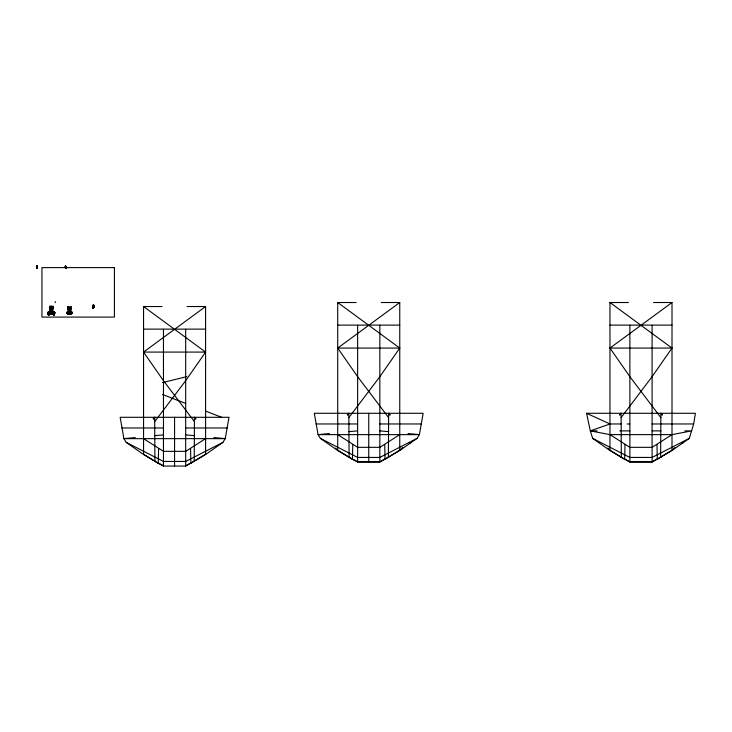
<?xml version="1.0" encoding="UTF-8"?>
<svg xmlns="http://www.w3.org/2000/svg" width="732" height="732" viewBox="0 0 732 732"><rect width="100%" height="100%" fill="white"/><g stroke="black" fill="none" stroke-linecap="round" stroke-linejoin="round"><path stroke-width="1.1" d="M53.226 313.488L54.104 315.208L54.863 312.5L53.463 311.914L53.948 315.254L54.891 312.839L53.491 312.491M65.468 265.945L65.688 268.415L65.422 266.018L65.056 267.5L65.88 266.164L65.67 268.452L65.468 265.945L65.88 266.164M36.692 266.164L36.902 268.452L36.737 266L36.765 266.485C38.128 266.274 36.481 270.483 36.692 266.164L37.103 265.945L36.637 267.866L37.149 266.018L37.222 268.342L36.737 266L36.682 268.141L37.149 266.018L36.719 267.885M52.283 311.869C53.683 315.327 49.273 314.577 48.477 312.482L48.77 311.923L49.218 312.317M49.73 312.408L50.728 314.293L50.728 307.467M68.652 313.625C68.616 315.712 72.614 313.772 72.175 312.07L66.731 312.07C66.731 314.129 69.943 315.474 68.46 312.07L67.902 312.601M158.588 448.487L158.268 463.292L163.465 466.055L185.681 466.055L205.591 454.517L222.903 442.393L225.236 438.651L228.988 417.295L120.158 417.295L123.909 438.651L126.233 442.393L143.554 454.517L158.268 463.292L154.626 461.059L154.919 461.508L154.672 417.295L153.089 418.823M352.751 444.47L352.431 459.275L357.628 462.048L379.844 462.048L399.754 450.509L417.066 438.377L419.399 434.634L423.151 413.287L314.321 413.287L318.072 434.634L320.396 438.377L337.717 450.509L352.431 459.275L338.642 450.784M625 444.47L624.68 459.275L629.877 462.048L652.093 462.048L672.003 450.509L689.315 438.377L693.671 423.965L695.4 413.287L586.57 413.287L590.321 430.883L592.646 438.377L609.966 450.509L624.68 459.275L610.891 450.784M37.131 268.406L36.774 266.805L36.792 268.196M49.346 313.488L49.017 314.989C47.827 315.648 47.077 312.399 48.394 311.914L49.108 311.914L49.081 312.491L47.681 312.839L48.623 315.254L48.715 313.022M48.623 313.9L48.852 315.163L48.705 312.628C46.802 311.512 49.52 317.295 48.303 314.037M49.913 313.351C51.13 314.943 48.294 312.912 49.3 311.869L50.471 314.174L50.288 311.869M54.269 314.037L53.948 315.254L54.305 312.948L48.266 312.948L48.77 311.923L48.111 313.113M53.271 311.869L52.265 314.083L53.216 312.939L53.473 313.333L51.844 314.293L51.935 306.278M47.964 313.186L48.019 312.372M48.385 313.003L49.108 311.914M71.809 312.07L71.709 313.14L71.58 312.07L71.388 313.57L70.007 314.495L70.007 307.669M93.696 306.269L93.788 305.235L93.083 305.088L92.854 308.511L94.327 305.949L93.083 305.088L94.291 306.278C94.382 308.483 91.939 305.528 93.733 305.82C95.645 306.077 91.976 307.001 93.641 305.784L93.788 305.235L92.653 306.067L93.806 306.461L92.854 308.511L93.916 306.644L94.089 305.573L93.421 305.162L93.284 306.141L94.089 305.573L94.291 306.278L93.101 306.25L94.089 305.573M37.332 266.979L37.35 267.583L36.865 266.173L36.948 268.452L37.167 266.576M65.697 266.567L65.468 268.342L65.413 267.153M54.461 313.113L54.552 312.372L53.756 312.216M53.948 313.9C53.665 317.148 52.887 311.988 54.891 312.839M94.327 305.949L93.321 306.003L92.653 308.364L93.641 305.784L93.321 306.479M50.288 312.939L50.453 311.869L50.49 313.433M52.832 313.735L53.354 312.939L51.844 313.57L49.218 312.939L49.73 313.717L49.52 307.458L53.052 307.458L52.832 313.735L53.701 313.122L54.003 311.869L48.568 311.869L48.98 312.692M36.774 268.132L36.765 267.381M54.525 312.591L54.479 313.726L54.095 313.378M65.349 267.299L65.807 266.485L65.358 266.567M65.971 267.802L65.679 266.448L65.175 267.519L65.413 267.079C64.709 268.241 65.789 266.173 65.395 267.308M50.197 313.342L49.099 313.333L49.373 312.939L50.728 314.11L51.844 314.074L53.701 313.122L52.832 312.939L49.73 308.611L51.286 307.467L52.832 308.611L49.73 312.939L48.87 313.122L50.728 314.074M36.765 267.262L36.682 267.784M54.067 312.985L53.802 311.923M65.798 268.132L65.807 267.262M93.138 306.479L92.525 308.172L93.019 308.52L94.117 306.964L93.229 306.305L94.025 307.138M52.649 313.351L52.109 314.156L52.832 312.408M71.004 312.601L70.446 312.07C70.775 314.513 70.272 314.797 70.254 313.625M65.459 267.647L65.688 268.415L65.724 267.564M37.048 268.324L37.103 265.945M53.555 314.989L54.177 311.914M65.679 267.427L65.853 267.885M68.021 312.948L68.46 312.07L67.902 312.948L68.46 312.948M196.057 418.823L194.465 417.295L194.227 461.508L194.511 461.059L190.878 463.292L190.558 448.487M398.83 450.784L385.041 459.275L384.721 444.47M671.079 450.784L657.29 459.275L656.97 444.47M153.51 419.152L154.672 417.295M347.673 415.135L348.835 413.287L349.082 457.5L348.789 457.052M619.922 415.135L621.093 413.287L621.331 457.5L621.038 457.052M388.674 457.052L388.39 457.5L388.628 413.287L390.22 414.815M660.932 457.052L660.639 457.5L660.877 413.287L662.469 414.815M93.806 306.461L93.788 305.235L93.293 306.269L93.046 305.866M68.9 307.669L68.9 314.504L67.902 313.918L67.902 306.534L71.004 308.812L67.902 313.14L68.9 313.772L70.537 313.543M194.465 421.659L163.465 380.686L143.554 352.083L174.573 329.308L205.591 352.083L185.681 380.686L154.672 421.659M388.628 417.652L357.628 376.678L337.717 348.075L368.736 325.301L399.754 348.075L379.844 376.678L348.835 417.652M660.877 417.652L629.877 376.678L609.966 348.075L640.985 325.301L672.003 348.075L652.093 376.678L621.093 417.652M51.844 314.11L53.216 312.939L53.473 313.333M48.056 313.57L48.852 313.049L47.681 312.839M65.67 268.452L65.56 267.656M52.832 311.869L52.283 312.408L53.921 312.408M347.252 414.815L348.835 413.287M619.501 414.815L621.093 413.287M399.754 450.217L402.801 447.444M672.003 450.217L675.05 447.444M52.375 313.342L53.216 313.333M70.007 313.772L71.004 313.14L67.902 308.812L71.004 306.534L71.004 313.927M205.591 454.517L205.591 306.534L174.838 329.125L205.591 329.125M399.754 450.509L399.754 302.517L369.001 325.109L399.754 325.109M672.003 450.509L672.003 302.517L641.25 325.109L672.003 325.109M52.21 313.872L52.832 313.415M70.382 314.065L71.004 313.616L68.9 314.275L67.033 313.323L68.9 313.323M36.746 266.631L37.46 267.564M205.591 438.651L185.681 451.342L163.465 451.342L143.554 438.651M399.754 434.634L379.844 447.334L357.628 447.334L337.717 434.634M684.841 430.883L691.649 430.883L672.003 434.634L652.093 447.334L629.877 447.334L609.966 434.634L590.321 430.883L609.966 423.965L621.093 423.965M51.295 307.458L53.052 306.333L53.052 308.611L49.52 308.611L49.52 306.333L53.052 306.333M195.435 460.492L205.591 454.233M185.681 465.772L191.052 462.935M385.215 458.927L379.844 461.764L357.628 461.764M652.99 461.288L657.464 458.927M222.903 442.393L185.681 461.444L163.465 461.444L126.233 442.393M417.066 438.377L379.844 457.436L357.628 457.436L320.396 438.377M689.315 438.377L652.093 457.436L629.877 457.436L592.646 438.377M70.007 314.275L71.873 313.323L71.004 313.323M47.763 313.708L48.77 313.25L49.017 314.989M48.77 311.923L47.708 312.5L48.687 312.765L48.019 312.427M53.866 312.628L54.552 312.427M162.385 382.598L186.751 376.669M409.243 442.933L411.1 442.586M681.492 442.933L683.359 442.586M52.484 313.625L50.087 313.625M68.9 312.948L66.923 313.14L71.983 313.14L70.007 312.948M135.255 437.544L123.909 438.651L225.236 438.651L213.881 437.544M154.553 435.668L163.465 434.9M329.418 433.536L318.072 434.634L419.399 434.634L408.044 433.536M348.716 431.66L357.628 430.883M68.9 313.772C67.619 313.497 68.46 314.54 68.9 313.927L68.369 313.543M67.198 313.14L67.902 313.918L67.399 313.131M337.717 450.509L337.717 302.517L356.182 302.517M381.281 302.517L399.754 302.517M609.966 450.509L609.966 302.517L628.431 302.517M653.539 302.517L672.003 302.517M67.902 306.534L68.826 306.534M70.08 306.534L71.004 306.534M143.554 454.517L143.554 306.534L162.019 306.534M187.118 306.534L205.591 306.534M50.636 306.58L51.935 306.58M67.902 307.66L71.004 307.66M67.902 308.812L71.004 308.812M48.651 312.408L50.288 312.408L49.73 311.869M66.822 312.601L68.9 312.601M70.007 312.601L72.084 312.601M70.446 312.948L71.004 312.948L70.446 312.07L70.876 312.948M67.335 313.534L67.902 313.534M337.717 325.109L368.471 325.109L337.717 302.517M609.966 325.109L640.72 325.109L609.966 302.517M143.554 329.125L174.308 329.125L143.554 306.534M337.717 348.075L399.754 348.075M609.966 348.075L672.003 348.075M143.554 352.083L205.591 352.083M316.05 423.965L348.835 423.965M349.173 423.965L357.628 423.965M379.844 423.965L421.422 423.965M627.132 423.965L629.877 423.965M652.093 423.965L693.671 423.965M121.887 427.973L163.465 427.973M185.681 427.973L227.259 427.973M379.844 430.883L388.747 431.66M590.321 430.883L597.129 430.883M619.83 430.883L629.877 430.883M652.093 430.883L661.005 430.883M609.966 434.634L672.003 434.634M185.681 434.9L194.584 435.668M629.877 461.764L652.093 461.764M92.708 308.053L92.909 308.19M36.783 266.485L37.35 267.583L37.158 267.153M92.991 305.656L94.044 305.811M48.66 313.031L48.422 312.482M162.55 394.502L185.772 403.46M205.829 411.192L221.659 417.295M54.809 313.708L54.058 313.543M586.57 413.287L609.966 423.965M624.506 458.927L628.98 461.288M352.257 458.927L356.731 461.288M158.094 462.935L163.465 465.772M143.554 454.233L153.702 460.492M68.524 314.065L67.902 313.616L68.9 314.303M49.52 306.333L51.267 307.458M49.73 313.415L50.352 313.872M93.229 306.305L94.117 306.964M607.679 448.14L609.966 450.217M335.43 448.14L337.717 450.217M49.218 312.939L49.73 313.735M660.877 413.287L662.048 415.135M388.628 413.287L389.799 415.135M194.465 417.295L195.636 419.152M52.082 313.433L52.118 311.869L52.283 312.939M48.394 311.914L48.705 312.628M93.421 305.162L93.586 305.766M652.093 325.301L652.093 462.048M629.877 325.301L629.877 462.048M379.844 325.301L379.844 462.048M368.736 413.287L368.736 462.048M357.628 325.301L357.628 462.048M185.681 329.308L185.681 466.055M174.573 417.295L174.573 466.055M163.465 329.308L163.465 466.055M69.449 312.07L69.449 314.504M55.22 301.52L55.22 302.645M51.643 306.278L51.643 308.639M51.286 311.869L51.286 314.312M50.929 306.278L50.929 308.639M50.636 306.278L50.636 308.639M36.902 267.61L36.829 268.397L36.957 267.628M53.198 312.939L52.832 313.561L53.198 312.939M92.891 307.175L93.522 307.824L92.891 307.175M48.632 314.888L48.632 314.888M53.711 314.797L54.104 315.062L53.711 314.797M114.421 267.61L41.944 267.61L41.944 317.084L114.421 317.084L114.421 267.61"/></g></svg>
